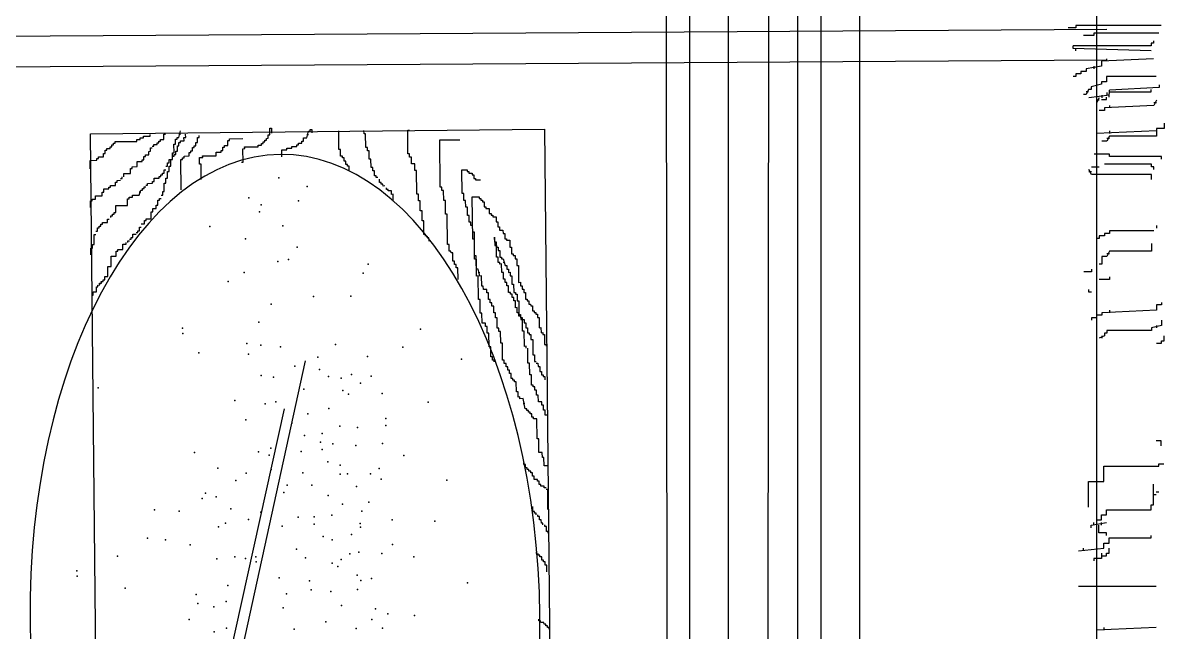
# Model space of a CAD drawing. Header units: inches. Extents: x 10.1 to 52.6, y 12.1 to 36.9.
# Drawn here: x 43.103 to 44.691, y 19.347 to 20.195 of the extents above; entities that cross this region are included whole.
import ezdxf

# ---------------------------------------------------------------- set-up
doc = ezdxf.new("R2010")
doc.units = ezdxf.units.IN
doc.header["$MEASUREMENT"] = 0
for name, color, linetype in [('02', 2, 'Continuous'), ('1', 1, 'Continuous'), ('4', 4, 'Continuous')]:
    doc.layers.add(name, color=color, linetype=linetype)

msp = doc.modelspace()

# ---------------------------------------------------------------- linework, layer by layer
at = {"layer": '02'}
for p, q in [((44.5967, 20.5342), (44.5966, 17.9091)), ((44.0007, 18.265), (43.9984, 20.4638)), ((44.1815, 18.2917), (44.1812, 20.4638)), ((44.5681, 20.1876), (44.5574, 20.1876)), ((44.5681, 20.1912), (44.5681, 20.1876)), ((44.6869, 20.1912), (44.5681, 20.1912)), ((44.593, 20.1769), (44.5788, 20.1769)), ((44.593, 20.1805), (44.593, 20.1769)), ((44.6834, 20.1805), (44.593, 20.1805)), ((44.6727, 20.1663), (44.6727, 20.1627)), ((44.6762, 20.1663), (44.6727, 20.1663)), ((44.6762, 20.1698), (44.6762, 20.1663)), ((44.5645, 20.1592), (44.5645, 20.1627)), ((44.6727, 20.1627), (44.5645, 20.1627)), ((44.6727, 20.1556), (44.5645, 20.1592)), ((44.5681, 20.1556), (44.5681, 20.1592)), ((44.6762, 20.1449), (44.6037, 20.1414)), ((44.6037, 20.1414), (44.6037, 20.1343)), ((44.6108, 20.1449), (44.6108, 20.1414)), ((44.5681, 20.12), (44.5645, 20.12)), ((44.5681, 20.1236), (44.5681, 20.12)), ((44.5752, 20.1236), (44.5681, 20.1236)), ((44.5823, 20.1271), (44.5752, 20.1271)), ((44.5752, 20.1271), (44.5752, 20.1236)), ((44.6037, 20.1343), (44.5823, 20.1307)), ((44.5823, 20.1307), (44.5823, 20.1271)), ((44.593, 20.1343), (44.593, 20.1307)), ((44.6108, 20.12), (44.6108, 20.1129)), ((44.6798, 20.12), (44.6108, 20.12)), ((44.6037, 20.1093), (44.5895, 20.1058)), ((44.5895, 20.1058), (44.5895, 20.1022)), ((44.6108, 20.1129), (44.6037, 20.1129)), ((44.6037, 20.1129), (44.6037, 20.1093)), ((44.6839, 20.1048), (44.6149, 20.1013)), ((44.6839, 20.1084), (44.6839, 20.1048)), ((44.5823, 20.0951), (44.5788, 20.0951)), ((44.5859, 20.1022), (44.5823, 20.0951)), ((44.5859, 20.0987), (44.5823, 20.0987)), ((44.5895, 20.1022), (44.5859, 20.1022)), ((44.6149, 20.0942), (44.5864, 20.0906)), ((44.6007, 20.0906), (44.5971, 20.0835)), ((44.6007, 20.087), (44.5971, 20.087)), ((44.6037, 20.088), (44.6108, 20.088)), ((44.6042, 20.0942), (44.6042, 20.0906)), ((44.6108, 20.088), (44.6108, 20.0916)), ((44.6113, 20.0977), (44.6113, 20.0942)), ((44.6144, 20.0916), (44.6149, 20.1013)), ((44.6144, 20.0987), (44.6727, 20.0987)), ((44.6727, 20.0987), (44.6727, 20.1022)), ((44.6803, 20.087), (44.6768, 20.0799)), ((44.6078, 20.0728), (44.6007, 20.0728)), ((44.6768, 20.0799), (44.6078, 20.0764)), ((44.6078, 20.0764), (44.6078, 20.0728)), ((44.6149, 20.0799), (44.6149, 20.0764)), ((44.6803, 20.0835), (44.6768, 20.0835)), ((44.691, 20.055), (44.691, 20.0479)), ((43.2805, 20.0372), (43.2805, 20.0395)), ((43.2992, 20.0397), (43.3015, 20.0397)), ((43.2993, 20.0327), (43.2992, 20.0397)), ((43.3203, 20.0352), (43.3226, 20.0446)), ((43.3203, 20.0399), (43.3226, 20.0399)), ((43.3297, 20.0353), (43.3296, 20.04)), ((43.4466, 20.0483), (43.4489, 20.0483)), ((43.4467, 20.0389), (43.4466, 20.0483)), ((43.4489, 20.0483), (43.449, 20.0412)), ((43.4982, 20.0347), (43.5005, 20.0441)), ((43.4982, 20.0394), (43.5005, 20.0394)), ((43.5005, 20.0441), (43.5028, 20.0441)), ((43.5028, 20.0465), (43.5051, 20.0465)), ((43.5028, 20.0441), (43.5028, 20.0465)), ((43.5051, 20.0465), (43.5052, 20.0418)), ((43.5429, 20.0188), (43.5426, 20.0446)), ((43.5778, 20.0402), (43.5777, 20.0449)), ((43.5801, 20.0403), (43.5778, 20.0402)), ((43.5803, 20.0215), (43.5801, 20.0403)), ((43.6386, 20.0455), (43.6409, 20.0456)), ((43.6389, 20.0127), (43.6386, 20.0455)), ((44.6803, 20.0444), (44.5971, 20.0408)), ((44.6149, 20.0444), (44.6149, 20.0408)), ((44.6803, 20.0479), (44.6803, 20.0372)), ((44.691, 20.0479), (44.6803, 20.0479)), ((43.2268, 20.0249), (43.2291, 20.0249)), ((43.2268, 20.0225), (43.2268, 20.0249)), ((43.2291, 20.0273), (43.2314, 20.0273)), ((43.2291, 20.0249), (43.2291, 20.0273)), ((43.2314, 20.0296), (43.2618, 20.0299)), ((43.2314, 20.0273), (43.2314, 20.0296)), ((43.2618, 20.0323), (43.2665, 20.0323)), ((43.2618, 20.0299), (43.2618, 20.0323)), ((43.2665, 20.0347), (43.2712, 20.0347)), ((43.2665, 20.0323), (43.2665, 20.0347)), ((43.2711, 20.0371), (43.2805, 20.0372)), ((43.2712, 20.0347), (43.2711, 20.0371)), ((43.2853, 20.0255), (43.29, 20.0255)), ((43.2853, 20.0231), (43.2853, 20.0255)), ((43.2899, 20.0279), (43.2923, 20.0279)), ((43.29, 20.0255), (43.2899, 20.0279)), ((43.2923, 20.0303), (43.2946, 20.0303)), ((43.2923, 20.0279), (43.2923, 20.0303)), ((43.2946, 20.0326), (43.2993, 20.0327)), ((43.2946, 20.0303), (43.2946, 20.0326)), ((43.3135, 20.0141), (43.3134, 20.0258)), ((43.3134, 20.0258), (43.3157, 20.0258)), ((43.3157, 20.0328), (43.318, 20.0329)), ((43.3157, 20.0258), (43.3157, 20.0328)), ((43.318, 20.0352), (43.3203, 20.0352)), ((43.318, 20.0329), (43.318, 20.0352)), ((43.3181, 20.0235), (43.3204, 20.0235)), ((43.3182, 20.0165), (43.3181, 20.0235)), ((43.3204, 20.0282), (43.3227, 20.0282)), ((43.3204, 20.0235), (43.3204, 20.0282)), ((43.3227, 20.0282), (43.3227, 20.0306)), ((43.3227, 20.0306), (43.3274, 20.0306)), ((43.3273, 20.0353), (43.3297, 20.0353)), ((43.3274, 20.0306), (43.3273, 20.0353)), ((43.3415, 20.0237), (43.3438, 20.0238)), ((43.3415, 20.0214), (43.3415, 20.0237)), ((43.3438, 20.0284), (43.3461, 20.0285)), ((43.3438, 20.0238), (43.3438, 20.0284)), ((43.3461, 20.0355), (43.3484, 20.0355)), ((43.3461, 20.0285), (43.3461, 20.0355)), ((43.3484, 20.0355), (43.3484, 20.0379)), ((43.3836, 20.0242), (43.3883, 20.0242)), ((43.3837, 20.0218), (43.3836, 20.0242)), ((43.3882, 20.0312), (43.3906, 20.0313)), ((43.3883, 20.0242), (43.3882, 20.0312)), ((43.3906, 20.0336), (43.4093, 20.0338)), ((43.3906, 20.0313), (43.3906, 20.0336)), ((43.4304, 20.0246), (43.4351, 20.0247)), ((43.4305, 20.0223), (43.4304, 20.0246)), ((43.4351, 20.027), (43.4374, 20.0271)), ((43.4351, 20.0247), (43.4351, 20.027)), ((43.4374, 20.0294), (43.4398, 20.0294)), ((43.4374, 20.0271), (43.4374, 20.0294)), ((43.4397, 20.0318), (43.4421, 20.0318)), ((43.4398, 20.0294), (43.4397, 20.0318)), ((43.4421, 20.0341), (43.4444, 20.0342)), ((43.4421, 20.0318), (43.4421, 20.0341)), ((43.4444, 20.0342), (43.4443, 20.0389)), ((43.4443, 20.0389), (43.4467, 20.0389)), ((43.4843, 20.0252), (43.4866, 20.0252)), ((43.4843, 20.0229), (43.4843, 20.0252)), ((43.4866, 20.0276), (43.4913, 20.0276)), ((43.4866, 20.0252), (43.4866, 20.0276)), ((43.4913, 20.03), (43.4936, 20.03)), ((43.4913, 20.0276), (43.4913, 20.03)), ((43.4936, 20.0347), (43.4982, 20.0347)), ((43.4936, 20.03), (43.4936, 20.0347)), ((43.6832, 20.0319), (43.7113, 20.0322)), ((43.6839, 19.9663), (43.6832, 20.0319)), ((44.6113, 20.0301), (44.6042, 20.0301)), ((44.6149, 20.0372), (44.6113, 20.0301)), ((44.6149, 20.0337), (44.6113, 20.0337)), ((44.6803, 20.0372), (44.6149, 20.0372)), ((43.2082, 20.0083), (43.2152, 20.0084)), ((43.2082, 20.0059), (43.2082, 20.0083)), ((43.2152, 20.0131), (43.2175, 20.0131)), ((43.2152, 20.0084), (43.2152, 20.0131)), ((43.2175, 20.0178), (43.2198, 20.0178)), ((43.2175, 20.0131), (43.2175, 20.0178)), ((43.2198, 20.0201), (43.2245, 20.0202)), ((43.2198, 20.0178), (43.2198, 20.0201)), ((43.2245, 20.0225), (43.2268, 20.0225)), ((43.2245, 20.0202), (43.2245, 20.0225)), ((43.2714, 20.0089), (43.2738, 20.009)), ((43.2715, 20.0043), (43.2714, 20.0089)), ((43.2737, 20.0113), (43.2784, 20.0114)), ((43.2738, 20.009), (43.2737, 20.0113)), ((43.2784, 20.016), (43.2807, 20.0161)), ((43.2784, 20.0114), (43.2784, 20.016)), ((43.2807, 20.0208), (43.283, 20.0208)), ((43.2807, 20.0161), (43.2807, 20.0208)), ((43.283, 20.0231), (43.2853, 20.0231)), ((43.3112, 20.014), (43.3135, 20.0141)), ((43.3113, 20.0047), (43.3112, 20.014)), ((43.3112, 20.0094), (43.3136, 20.0094)), ((43.3135, 20.0117), (43.3159, 20.0117)), ((43.3136, 20.0094), (43.3135, 20.0117)), ((43.3158, 20.0164), (43.3182, 20.0165)), ((43.3159, 20.0117), (43.3158, 20.0164)), ((43.3276, 20.0095), (43.3346, 20.0096)), ((43.3276, 20.0072), (43.3276, 20.0095)), ((43.3346, 20.0143), (43.3369, 20.0143)), ((43.3346, 20.0096), (43.3346, 20.0143)), ((43.3369, 20.0166), (43.3392, 20.0167)), ((43.3369, 20.0143), (43.3369, 20.0166)), ((43.3392, 20.0214), (43.3415, 20.0214)), ((43.3392, 20.0167), (43.3392, 20.0214)), ((43.3487, 20.0074), (43.3534, 20.0074)), ((43.3488, 19.998), (43.3487, 20.0074)), ((43.3533, 20.0098), (43.3721, 20.01)), ((43.3534, 20.0074), (43.3533, 20.0098)), ((43.372, 20.0147), (43.379, 20.0147)), ((43.3721, 20.01), (43.372, 20.0147)), ((43.379, 20.0171), (43.3814, 20.0171)), ((43.379, 20.0147), (43.379, 20.0171)), ((43.3813, 20.0218), (43.3837, 20.0218)), ((43.3814, 20.0171), (43.3813, 20.0218)), ((43.4094, 20.0197), (43.4118, 20.0198)), ((43.4096, 20.001), (43.4094, 20.0197)), ((43.4117, 20.0221), (43.4305, 20.0223)), ((43.4118, 20.0198), (43.4117, 20.0221)), ((43.4633, 20.018), (43.4703, 20.018)), ((43.4634, 20.0086), (43.4633, 20.018)), ((43.4703, 20.018), (43.4703, 20.0204)), ((43.4703, 20.0204), (43.4773, 20.0204)), ((43.4773, 20.0228), (43.4843, 20.0229)), ((43.4773, 20.0204), (43.4773, 20.0228)), ((43.5452, 20.0188), (43.5429, 20.0188)), ((43.5453, 20.0094), (43.5452, 20.0188)), ((43.5477, 20.0094), (43.5453, 20.0094)), ((43.5477, 20.0071), (43.5477, 20.0094)), ((43.5826, 20.0215), (43.5803, 20.0215)), ((43.5827, 20.0168), (43.5826, 20.0215)), ((43.585, 20.0169), (43.5827, 20.0168)), ((43.5852, 20.0051), (43.585, 20.0169)), ((43.6413, 20.0128), (43.6389, 20.0127)), ((43.6413, 20.0081), (43.6413, 20.0128)), ((43.6437, 20.0081), (43.6413, 20.0081)), ((43.6437, 19.9987), (43.6437, 20.0081)), ((44.6149, 20.0123), (44.5935, 20.0123)), ((44.6149, 20.0088), (44.6149, 20.0123)), ((44.6875, 20.0088), (44.6149, 20.0088)), ((44.6875, 20.0052), (44.6875, 20.0088)), ((43.1966, 20.0035), (43.2059, 20.0036)), ((43.1967, 19.9918), (43.1966, 20.0035)), ((43.2059, 20.0059), (43.2082, 20.0059)), ((43.2059, 20.0036), (43.2059, 20.0059)), ((43.2529, 19.9923), (43.2552, 19.9924)), ((43.2529, 19.9853), (43.2529, 19.9923)), ((43.2552, 19.9947), (43.2622, 19.9948)), ((43.2552, 19.9924), (43.2552, 19.9947)), ((43.2621, 20.0018), (43.2691, 20.0019)), ((43.2622, 19.9948), (43.2621, 20.0018)), ((43.2691, 20.0042), (43.2715, 20.0043)), ((43.2691, 20.0019), (43.2691, 20.0042)), ((43.302, 19.9952), (43.3043, 19.9952)), ((43.3043, 19.9999), (43.3066, 19.9999)), ((43.3043, 19.9952), (43.3043, 19.9999)), ((43.3066, 20.0046), (43.3113, 20.0047)), ((43.3066, 19.9999), (43.3066, 20.0046)), ((43.3067, 19.9952), (43.309, 19.9953)), ((43.3067, 19.9882), (43.3067, 19.9952)), ((43.3089, 20.0046), (43.3113, 20.0047)), ((43.309, 19.9953), (43.3089, 20.0046)), ((43.3234, 19.9626), (43.323, 20.0048)), ((43.323, 20.0048), (43.3253, 20.0048)), ((43.3253, 20.0072), (43.3276, 20.0072)), ((43.3253, 20.0048), (43.3253, 20.0072)), ((43.3511, 19.998), (43.3488, 19.998)), ((43.3513, 19.977), (43.3511, 19.998)), ((43.4073, 20.001), (43.4096, 20.001)), ((43.55, 20.0071), (43.5477, 20.0071)), ((43.5501, 20.0024), (43.55, 20.0071)), ((43.5524, 20.0025), (43.5501, 20.0024)), ((43.5525, 19.9978), (43.5524, 20.0025)), ((43.5548, 19.9978), (43.5525, 19.9978)), ((43.5548, 19.9955), (43.5548, 19.9978)), ((43.5572, 19.9955), (43.5548, 19.9955)), ((43.5572, 19.9884), (43.5572, 19.9955)), ((43.5875, 20.0052), (43.5852, 20.0051)), ((43.5876, 19.9934), (43.5875, 20.0052)), ((43.59, 19.9935), (43.5876, 19.9934)), ((43.59, 19.9888), (43.59, 19.9935)), ((43.6484, 19.9988), (43.6437, 19.9987)), ((43.6485, 19.9894), (43.6484, 19.9988)), ((44.59, 19.9945), (44.6007, 19.9945)), ((44.6732, 19.9981), (44.6078, 19.9981)), ((44.6732, 19.9945), (44.6732, 19.9981)), ((44.6768, 19.9945), (44.6732, 19.9945)), ((44.6768, 19.991), (44.6768, 19.9945)), ((43.2343, 19.9757), (43.239, 19.9758)), ((43.2343, 19.9734), (43.2343, 19.9757)), ((43.239, 19.9781), (43.2413, 19.9782)), ((43.2413, 19.9782), (43.2413, 19.9805)), ((43.2436, 19.9852), (43.2529, 19.9853)), ((43.2436, 19.9805), (43.2436, 19.9852)), ((43.2858, 19.9786), (43.2928, 19.9787)), ((43.2858, 19.9739), (43.2858, 19.9786)), ((43.2928, 19.981), (43.2951, 19.9811)), ((43.2928, 19.9787), (43.2928, 19.981)), ((43.2951, 19.9834), (43.2974, 19.9834)), ((43.2951, 19.9811), (43.2951, 19.9834)), ((43.2974, 19.9858), (43.2997, 19.9858)), ((43.2974, 19.9834), (43.2974, 19.9858)), ((43.2997, 19.9905), (43.302, 19.9905)), ((43.2997, 19.9858), (43.2997, 19.9905)), ((43.3022, 19.9788), (43.3045, 19.9788)), ((43.3022, 19.9718), (43.3022, 19.9788)), ((43.3044, 19.9882), (43.3067, 19.9882)), ((43.3045, 19.9788), (43.3044, 19.9882)), ((43.5923, 19.9888), (43.59, 19.9888)), ((43.5924, 19.9818), (43.5923, 19.9888)), ((43.5948, 19.9818), (43.5924, 19.9818)), ((43.5948, 19.9795), (43.5948, 19.9818)), ((43.5971, 19.9795), (43.5948, 19.9795)), ((43.5995, 19.9725), (43.5995, 19.9772)), ((43.6509, 19.9894), (43.6485, 19.9894)), ((43.6512, 19.9566), (43.6509, 19.9894)), ((43.7144, 19.9573), (43.7141, 19.9901)), ((43.7141, 19.9901), (43.7211, 19.9901)), ((43.7211, 19.9901), (43.7211, 19.9878)), ((43.7211, 19.9878), (43.7235, 19.9878)), ((43.7235, 19.9878), (43.7235, 19.9855)), ((43.7235, 19.9855), (43.7282, 19.9855)), ((43.7282, 19.9855), (43.7282, 19.9832)), ((43.7282, 19.9832), (43.7305, 19.9832)), ((43.7305, 19.9832), (43.7306, 19.9785)), ((43.7306, 19.9785), (43.7329, 19.9785)), ((43.7329, 19.9785), (43.7329, 19.9762)), ((43.7329, 19.9762), (43.74, 19.9763)), ((44.59, 19.9839), (44.5864, 19.991)), ((44.59, 19.9874), (44.5864, 19.9874)), ((44.6732, 19.9839), (44.59, 19.9839)), ((44.6732, 19.9768), (44.6732, 19.9839)), ((43.2157, 19.9638), (43.2227, 19.9639)), ((43.2157, 19.9591), (43.2157, 19.9638)), ((43.2227, 19.9662), (43.225, 19.9663)), ((43.2227, 19.9639), (43.2227, 19.9662)), ((43.225, 19.9686), (43.232, 19.9687)), ((43.225, 19.9663), (43.225, 19.9686)), ((43.232, 19.9734), (43.2343, 19.9734)), ((43.232, 19.9687), (43.232, 19.9734)), ((43.2649, 19.955), (43.2672, 19.962)), ((43.2672, 19.962), (43.2696, 19.962)), ((43.2695, 19.9644), (43.2719, 19.9644)), ((43.2696, 19.962), (43.2695, 19.9644)), ((43.2719, 19.9668), (43.2742, 19.9668)), ((43.2719, 19.9644), (43.2719, 19.9668)), ((43.2742, 19.9691), (43.2765, 19.9691)), ((43.2765, 19.9715), (43.2835, 19.9716)), ((43.2765, 19.9691), (43.2765, 19.9715)), ((43.2835, 19.9739), (43.2858, 19.9739)), ((43.2835, 19.9716), (43.2835, 19.9739)), ((43.2977, 19.96), (43.3, 19.96)), ((43.2977, 19.9553), (43.2977, 19.96)), ((43.2999, 19.9717), (43.3022, 19.9718)), ((43.3, 19.96), (43.2999, 19.9717)), ((43.6019, 19.9725), (43.5995, 19.9725)), ((43.6019, 19.9702), (43.6019, 19.9725)), ((43.6042, 19.9702), (43.6019, 19.9702)), ((43.6043, 19.9678), (43.6042, 19.9702)), ((43.6066, 19.9679), (43.6043, 19.9678)), ((43.609, 19.9632), (43.609, 19.9655)), ((43.6113, 19.9632), (43.609, 19.9632)), ((43.6114, 19.9609), (43.6113, 19.9632)), ((43.616, 19.9609), (43.6114, 19.9609)), ((43.6161, 19.9562), (43.616, 19.9609)), ((43.6862, 19.9663), (43.6839, 19.9663)), ((43.6863, 19.9616), (43.6862, 19.9663)), ((43.6886, 19.9617), (43.6863, 19.9616)), ((43.6888, 19.9476), (43.6886, 19.9617)), ((43.1971, 19.9472), (43.1995, 19.9473)), ((43.1972, 19.9379), (43.1971, 19.9472)), ((43.1995, 19.9496), (43.2041, 19.9497)), ((43.1995, 19.9473), (43.1995, 19.9496)), ((43.2041, 19.9543), (43.2135, 19.9544)), ((43.2041, 19.9497), (43.2041, 19.9543)), ((43.2134, 19.9591), (43.2157, 19.9591)), ((43.2135, 19.9544), (43.2134, 19.9591)), ((43.2487, 19.9407), (43.2486, 19.9501)), ((43.2486, 19.9501), (43.251, 19.9501)), ((43.2509, 19.9525), (43.2556, 19.9525)), ((43.251, 19.9501), (43.2509, 19.9525)), ((43.2556, 19.9549), (43.2649, 19.955)), ((43.2556, 19.9525), (43.2556, 19.9549)), ((43.2649, 19.9597), (43.2672, 19.9597)), ((43.2908, 19.9412), (43.2908, 19.9482)), ((43.2908, 19.9482), (43.2931, 19.9482)), ((43.2931, 19.9506), (43.2954, 19.9506)), ((43.2931, 19.9482), (43.2931, 19.9506)), ((43.2954, 19.9553), (43.2977, 19.9553)), ((43.6184, 19.9563), (43.6161, 19.9562)), ((43.6535, 19.9566), (43.6512, 19.9566)), ((43.6536, 19.9472), (43.6535, 19.9566)), ((43.656, 19.9473), (43.6536, 19.9472)), ((43.6561, 19.9332), (43.656, 19.9473)), ((43.6911, 19.9476), (43.6888, 19.9476)), ((43.6913, 19.9289), (43.6911, 19.9476)), ((43.7167, 19.9573), (43.7144, 19.9573)), ((43.7168, 19.9479), (43.7167, 19.9573)), ((43.7192, 19.9479), (43.7168, 19.9479)), ((43.7193, 19.9386), (43.7192, 19.9479)), ((43.7285, 19.9527), (43.7379, 19.9528)), ((43.7291, 19.8941), (43.7285, 19.9527)), ((43.7379, 19.9528), (43.7379, 19.9505)), ((43.7379, 19.9505), (43.7402, 19.9505)), ((43.7402, 19.9505), (43.7403, 19.9481)), ((43.7403, 19.9481), (43.7426, 19.9482)), ((43.7426, 19.9482), (43.7426, 19.9458)), ((43.7426, 19.9458), (43.745, 19.9458)), ((43.745, 19.9458), (43.745, 19.9388)), ((43.2278, 19.9288), (43.2301, 19.9288)), ((43.2278, 19.9265), (43.2278, 19.9288)), ((43.2301, 19.9312), (43.2324, 19.9312)), ((43.2301, 19.9288), (43.2301, 19.9312)), ((43.2323, 19.9406), (43.2487, 19.9407)), ((43.2324, 19.9312), (43.2323, 19.9406)), ((43.2816, 19.9317), (43.2839, 19.9317)), ((43.2817, 19.9223), (43.2816, 19.9317)), ((43.2839, 19.9364), (43.2886, 19.9365)), ((43.2839, 19.9317), (43.2839, 19.9364)), ((43.2885, 19.9411), (43.2908, 19.9412)), ((43.2886, 19.9365), (43.2885, 19.9411)), ((43.6585, 19.9332), (43.6561, 19.9332)), ((43.6586, 19.9192), (43.6585, 19.9332)), ((43.6936, 19.9289), (43.6913, 19.9289)), ((43.6941, 19.8867), (43.6936, 19.9289)), ((43.7216, 19.9386), (43.7193, 19.9386)), ((43.7217, 19.9269), (43.7216, 19.9386)), ((43.745, 19.9388), (43.7474, 19.9388)), ((43.7474, 19.9388), (43.7474, 19.9365)), ((43.7474, 19.9365), (43.7521, 19.9365)), ((43.7521, 19.9365), (43.7521, 19.9295)), ((43.7521, 19.9295), (43.7545, 19.9295)), ((43.7545, 19.9295), (43.7545, 19.9272)), ((43.2092, 19.9122), (43.2115, 19.9122)), ((43.2092, 19.9099), (43.2092, 19.9122)), ((43.2115, 19.9146), (43.2139, 19.9146)), ((43.2115, 19.9122), (43.2115, 19.9146)), ((43.2138, 19.9169), (43.2209, 19.917)), ((43.2139, 19.9146), (43.2138, 19.9169)), ((43.2208, 19.9217), (43.2232, 19.9217)), ((43.2209, 19.917), (43.2208, 19.9217)), ((43.2254, 19.9264), (43.2278, 19.9265)), ((43.2255, 19.9241), (43.2254, 19.9264)), ((43.2677, 19.9151), (43.2724, 19.9152)), ((43.2723, 19.9199), (43.2747, 19.9199)), ((43.2724, 19.9152), (43.2723, 19.9199)), ((43.2747, 19.9222), (43.2817, 19.9223)), ((43.2747, 19.9199), (43.2747, 19.9222)), ((43.661, 19.9192), (43.6586, 19.9192)), ((43.6611, 19.9004), (43.661, 19.9192)), ((43.7241, 19.9269), (43.7217, 19.9269)), ((43.7242, 19.9175), (43.7241, 19.9269)), ((43.7265, 19.9175), (43.7242, 19.9175)), ((43.7266, 19.9128), (43.7265, 19.9175)), ((43.7289, 19.9129), (43.7266, 19.9128)), ((43.729, 19.9035), (43.7289, 19.9129)), ((43.7545, 19.9272), (43.7569, 19.9272)), ((43.7569, 19.9272), (43.7569, 19.9249)), ((43.7569, 19.9249), (43.7616, 19.9249)), ((43.7616, 19.9249), (43.7616, 19.9179)), ((43.7616, 19.9179), (43.764, 19.9179)), ((43.764, 19.9179), (43.764, 19.9109)), ((44.6803, 19.9127), (44.6803, 19.9092)), ((43.2024, 19.8863), (43.2023, 19.9004)), ((43.2023, 19.9004), (43.2046, 19.9004)), ((43.2046, 19.9051), (43.2069, 19.9051)), ((43.2069, 19.9098), (43.2092, 19.9099)), ((43.2069, 19.9051), (43.2069, 19.9098)), ((43.2538, 19.8963), (43.2562, 19.8963)), ((43.2539, 19.8939), (43.2538, 19.8963)), ((43.2561, 19.901), (43.2608, 19.901)), ((43.2562, 19.8963), (43.2561, 19.901)), ((43.2608, 19.9034), (43.2631, 19.9034)), ((43.2631, 19.9057), (43.2655, 19.9057)), ((43.2631, 19.9034), (43.2631, 19.9057)), ((43.2654, 19.9104), (43.2677, 19.9105)), ((43.2655, 19.9057), (43.2654, 19.9104)), ((43.6635, 19.9005), (43.6611, 19.9004)), ((43.6635, 19.8981), (43.6635, 19.9005)), ((43.6659, 19.8958), (43.6659, 19.8982)), ((43.7313, 19.9035), (43.729, 19.9035)), ((43.7317, 19.8707), (43.7313, 19.9035)), ((43.7595, 19.8968), (43.7596, 19.8851)), ((43.7596, 19.8897), (43.7595, 19.8968)), ((43.764, 19.9109), (43.7664, 19.9109)), ((43.7664, 19.9109), (43.7664, 19.9062)), ((43.7664, 19.9062), (43.7711, 19.9063)), ((43.7711, 19.9063), (43.7712, 19.9016)), ((43.7712, 19.9016), (43.7735, 19.9016)), ((43.7735, 19.9016), (43.7736, 19.8946)), ((44.6078, 19.8985), (44.6007, 19.8985)), ((44.6007, 19.8985), (44.6007, 19.8949)), ((44.6149, 19.902), (44.6078, 19.902)), ((44.6078, 19.902), (44.6078, 19.8985)), ((44.6149, 19.9056), (44.6149, 19.902)), ((44.6768, 19.9056), (44.6149, 19.9056)), ((43.1978, 19.8816), (43.2002, 19.8816)), ((43.1979, 19.8722), (43.1978, 19.8816)), ((43.2001, 19.8863), (43.2024, 19.8863)), ((43.2002, 19.8816), (43.2001, 19.8863)), ((43.2422, 19.8868), (43.2469, 19.8868)), ((43.2423, 19.8797), (43.2422, 19.8868)), ((43.2469, 19.8868), (43.2469, 19.8891)), ((43.2492, 19.8915), (43.2516, 19.8915)), ((43.2492, 19.8892), (43.2492, 19.8915)), ((43.2515, 19.8939), (43.2539, 19.8939)), ((43.6682, 19.8958), (43.6659, 19.8958)), ((43.6683, 19.8911), (43.6682, 19.8958)), ((43.6964, 19.8867), (43.6941, 19.8867)), ((43.6965, 19.8774), (43.6964, 19.8867)), ((43.7314, 19.8941), (43.7291, 19.8941)), ((43.7317, 19.866), (43.7314, 19.8941)), ((43.7619, 19.8898), (43.7596, 19.8897)), ((43.7596, 19.8851), (43.762, 19.8851)), ((43.7621, 19.8687), (43.7619, 19.8898)), ((43.762, 19.8851), (43.762, 19.8827)), ((43.762, 19.8827), (43.7643, 19.8828)), ((43.7643, 19.8828), (43.7644, 19.8781)), ((43.7736, 19.8946), (43.7759, 19.8946)), ((43.7759, 19.8946), (43.7759, 19.8923)), ((43.7759, 19.8923), (43.7806, 19.8923)), ((43.7806, 19.8923), (43.7807, 19.8829)), ((43.7807, 19.8829), (43.7831, 19.883)), ((43.7831, 19.883), (43.7832, 19.8736)), ((44.6007, 19.8949), (44.5971, 19.8949)), ((44.6732, 19.8878), (44.6732, 19.8771)), ((43.226, 19.8702), (43.233, 19.8703)), ((43.2262, 19.8561), (43.226, 19.8702)), ((43.233, 19.8773), (43.2353, 19.8773)), ((43.233, 19.8703), (43.233, 19.8773)), ((43.2353, 19.8797), (43.2423, 19.8797)), ((43.2353, 19.8773), (43.2353, 19.8797)), ((43.6988, 19.8774), (43.6965, 19.8774)), ((43.6989, 19.8751), (43.6988, 19.8774)), ((43.7012, 19.8751), (43.6989, 19.8751)), ((43.7013, 19.8634), (43.7012, 19.8751)), ((43.734, 19.8707), (43.7317, 19.8707)), ((43.7341, 19.866), (43.7317, 19.866)), ((43.7343, 19.8426), (43.734, 19.8707)), ((43.7342, 19.852), (43.7341, 19.866)), ((43.7645, 19.8687), (43.7621, 19.8687)), ((43.7644, 19.8781), (43.7667, 19.8781)), ((43.7646, 19.8617), (43.7645, 19.8687)), ((43.7667, 19.8781), (43.7668, 19.8687)), ((43.7668, 19.8687), (43.7692, 19.8687)), ((43.7692, 19.8687), (43.7692, 19.8664)), ((43.7692, 19.8664), (43.7715, 19.8664)), ((43.7715, 19.8664), (43.774, 19.8571)), ((43.7832, 19.8736), (43.7855, 19.8736)), ((43.7855, 19.8736), (43.7855, 19.8713)), ((43.7855, 19.8713), (43.7879, 19.8713)), ((43.7879, 19.8713), (43.7879, 19.8666)), ((43.7879, 19.8666), (43.7903, 19.8666)), ((43.7903, 19.8666), (43.7903, 19.8572)), ((44.6113, 19.87), (44.6042, 19.87)), ((44.6042, 19.87), (44.6042, 19.8593)), ((44.6149, 19.8771), (44.6113, 19.87)), ((44.6149, 19.8736), (44.6113, 19.8736)), ((44.6732, 19.8771), (44.6149, 19.8771)), ((43.2216, 19.842), (43.2215, 19.8561)), ((43.2215, 19.8561), (43.2262, 19.8561)), ((43.7037, 19.8634), (43.7013, 19.8634)), ((43.7037, 19.8587), (43.7037, 19.8634)), ((43.7061, 19.8587), (43.7037, 19.8587)), ((43.7061, 19.854), (43.7061, 19.8587)), ((43.7084, 19.8541), (43.7061, 19.854)), ((43.7086, 19.8376), (43.7084, 19.8541)), ((43.7366, 19.852), (43.7342, 19.852)), ((43.739, 19.8427), (43.7366, 19.852)), ((43.7669, 19.8617), (43.7646, 19.8617)), ((43.7669, 19.8593), (43.7669, 19.8617)), ((43.7693, 19.8594), (43.7669, 19.8593)), ((43.7694, 19.8477), (43.7693, 19.8594)), ((43.7716, 19.8617), (43.7739, 19.8618)), ((43.774, 19.8571), (43.7763, 19.8571)), ((43.7763, 19.8571), (43.7764, 19.8524)), ((43.7764, 19.8524), (43.7787, 19.8524)), ((43.7787, 19.8524), (43.7787, 19.8477)), ((43.7903, 19.8572), (43.7927, 19.8573)), ((43.7927, 19.8573), (43.7929, 19.8338)), ((44.59, 19.8487), (44.5793, 19.8487)), ((44.59, 19.8522), (44.59, 19.8487)), ((44.6042, 19.8593), (44.6007, 19.8593)), ((43.2124, 19.8325), (43.2123, 19.8349)), ((43.2123, 19.8349), (43.2147, 19.8349)), ((43.2147, 19.8372), (43.217, 19.8373)), ((43.2147, 19.8349), (43.2147, 19.8372)), ((43.217, 19.842), (43.2216, 19.842)), ((43.217, 19.8373), (43.217, 19.842)), ((43.7413, 19.8427), (43.7343, 19.8426)), ((43.7389, 19.8473), (43.7366, 19.8473)), ((43.737, 19.8098), (43.7367, 19.8426)), ((43.7415, 19.8286), (43.7413, 19.8427)), ((43.7717, 19.8477), (43.7694, 19.8477)), ((43.7718, 19.8383), (43.7717, 19.8477)), ((43.7742, 19.8383), (43.7718, 19.8383)), ((43.7742, 19.8336), (43.7742, 19.8383)), ((43.7765, 19.8337), (43.7742, 19.8336)), ((43.7766, 19.829), (43.7765, 19.8337)), ((43.7787, 19.8477), (43.7811, 19.8478)), ((43.7811, 19.8478), (43.7811, 19.8431)), ((43.7811, 19.8431), (43.7835, 19.8431)), ((43.7835, 19.8431), (43.7836, 19.8314)), ((43.7929, 19.8338), (43.7953, 19.8339)), ((43.7953, 19.8339), (43.7953, 19.8292)), ((44.6149, 19.838), (44.6007, 19.838)), ((44.6149, 19.8416), (44.6149, 19.838)), ((43.2008, 19.8207), (43.2055, 19.8207)), ((43.2008, 19.816), (43.2008, 19.8207)), ((43.2054, 19.8278), (43.2077, 19.8278)), ((43.2055, 19.8207), (43.2054, 19.8278)), ((43.2077, 19.8301), (43.2101, 19.8302)), ((43.2077, 19.8278), (43.2077, 19.8301)), ((43.21, 19.8325), (43.2124, 19.8325)), ((43.2101, 19.8302), (43.21, 19.8325)), ((43.7438, 19.8286), (43.7415, 19.8286)), ((43.7439, 19.8239), (43.7438, 19.8286)), ((43.7486, 19.824), (43.7439, 19.8239)), ((43.7486, 19.8193), (43.7486, 19.824)), ((43.7509, 19.8193), (43.7486, 19.8193)), ((43.751, 19.81), (43.7509, 19.8193)), ((43.7789, 19.829), (43.7766, 19.829)), ((43.779, 19.8196), (43.7789, 19.829)), ((43.7814, 19.8196), (43.779, 19.8196)), ((43.7814, 19.8173), (43.7814, 19.8196)), ((43.7837, 19.8173), (43.7814, 19.8173)), ((43.7836, 19.8314), (43.7859, 19.8314)), ((43.7838, 19.8126), (43.7837, 19.8173)), ((43.7859, 19.8314), (43.7861, 19.8197)), ((43.7861, 19.8197), (43.7884, 19.8197)), ((43.7884, 19.8197), (43.7884, 19.8174)), ((43.7884, 19.8174), (43.7908, 19.8174)), ((43.7908, 19.8174), (43.7909, 19.808)), ((43.7953, 19.8292), (43.7977, 19.8292)), ((43.7977, 19.8292), (43.7977, 19.8245)), ((43.7977, 19.8245), (43.8001, 19.8245)), ((43.8001, 19.8245), (43.8001, 19.8198)), ((43.8001, 19.8198), (43.8024, 19.8199)), ((43.8024, 19.8199), (43.8025, 19.8105)), ((44.5864, 19.8202), (44.5864, 19.8238)), ((44.59, 19.8202), (44.5864, 19.8202)), ((43.1985, 19.816), (43.2008, 19.816)), ((43.7393, 19.8098), (43.737, 19.8098)), ((43.7395, 19.7911), (43.7393, 19.8098)), ((43.7534, 19.81), (43.751, 19.81)), ((43.7534, 19.8053), (43.7534, 19.81)), ((43.7558, 19.8053), (43.7534, 19.8053)), ((43.7558, 19.8006), (43.7558, 19.8053)), ((43.7861, 19.8127), (43.7838, 19.8126)), ((43.7862, 19.808), (43.7861, 19.8127)), ((43.7885, 19.808), (43.7862, 19.808)), ((43.7886, 19.7986), (43.7885, 19.808)), ((43.7909, 19.808), (43.7932, 19.808)), ((43.7932, 19.808), (43.7934, 19.7893)), ((43.8025, 19.8105), (43.8049, 19.8105)), ((43.8049, 19.8105), (43.8049, 19.8082)), ((43.8049, 19.8082), (43.8072, 19.8082)), ((43.8072, 19.8082), (43.8073, 19.8035)), ((43.8073, 19.8035), (43.8096, 19.8035)), ((43.8096, 19.8035), (43.8097, 19.8012)), ((43.8097, 19.8012), (43.812, 19.8012)), ((43.812, 19.8012), (43.8121, 19.7942)), ((44.6803, 19.8024), (44.6803, 19.7953)), ((44.6875, 19.8024), (44.6803, 19.8024)), ((44.6875, 19.806), (44.6875, 19.8024)), ((43.7419, 19.7911), (43.7395, 19.7911)), ((43.742, 19.7771), (43.7419, 19.7911)), ((43.7582, 19.8007), (43.7558, 19.8006)), ((43.7583, 19.7913), (43.7582, 19.8007)), ((43.7606, 19.7913), (43.7583, 19.7913)), ((43.7607, 19.7843), (43.7606, 19.7913)), ((43.791, 19.7987), (43.7886, 19.7986)), ((43.791, 19.7916), (43.791, 19.7987)), ((43.7934, 19.7916), (43.791, 19.7916)), ((43.7934, 19.787), (43.7934, 19.7916)), ((43.7934, 19.7893), (43.7957, 19.7893)), ((43.7958, 19.787), (43.7934, 19.787)), ((43.7957, 19.7893), (43.7958, 19.7823)), ((43.7958, 19.7846), (43.7958, 19.787)), ((43.8121, 19.7942), (43.8144, 19.7942)), ((43.8144, 19.7942), (43.8144, 19.7919)), ((43.8144, 19.7919), (43.8168, 19.7919)), ((43.8168, 19.7919), (43.8168, 19.7895)), ((43.8168, 19.7895), (43.8191, 19.7896)), ((43.8191, 19.7896), (43.8192, 19.7849)), ((44.6042, 19.7882), (44.5971, 19.7882)), ((44.5971, 19.7882), (44.5971, 19.7846)), ((44.6803, 19.7953), (44.6042, 19.7917)), ((44.6042, 19.7917), (44.6042, 19.7882)), ((44.6149, 19.7953), (44.6149, 19.7917)), ((43.7467, 19.7771), (43.742, 19.7771)), ((43.7467, 19.7724), (43.7467, 19.7771)), ((43.7491, 19.7724), (43.7467, 19.7724)), ((43.7492, 19.7631), (43.7491, 19.7724)), ((43.763, 19.7843), (43.7607, 19.7843)), ((43.7632, 19.7702), (43.763, 19.7843)), ((43.7655, 19.7703), (43.7632, 19.7702)), ((43.7655, 19.7656), (43.7655, 19.7703)), ((43.7981, 19.7847), (43.7958, 19.7846)), ((43.7958, 19.7823), (43.8005, 19.7823)), ((43.7983, 19.7659), (43.7981, 19.7847)), ((43.8005, 19.7823), (43.8005, 19.7777)), ((43.8005, 19.7777), (43.8029, 19.7777)), ((43.8029, 19.7777), (43.8029, 19.7706)), ((43.8029, 19.7706), (43.8053, 19.7707)), ((43.8053, 19.7707), (43.8054, 19.7636)), ((43.8192, 19.7849), (43.8215, 19.7849)), ((43.8215, 19.7849), (43.8217, 19.7708)), ((43.8217, 19.7708), (43.824, 19.7709)), ((43.824, 19.7709), (43.8241, 19.7638)), ((44.59, 19.7846), (44.59, 19.7811)), ((44.5971, 19.7846), (44.59, 19.7846)), ((44.6875, 19.774), (44.6732, 19.7704)), ((44.6732, 19.7704), (44.6732, 19.7668)), ((44.6803, 19.774), (44.6803, 19.7704)), ((44.6875, 19.7811), (44.6875, 19.774)), ((43.7515, 19.7631), (43.7492, 19.7631)), ((43.7517, 19.7443), (43.7515, 19.7631)), ((43.7679, 19.7656), (43.7655, 19.7656)), ((43.7681, 19.7492), (43.7679, 19.7656)), ((43.8007, 19.7659), (43.7983, 19.7659)), ((43.8009, 19.7448), (43.8007, 19.7659)), ((43.8054, 19.7636), (43.8077, 19.7637)), ((43.8077, 19.7637), (43.8077, 19.7613)), ((43.8077, 19.7613), (43.8101, 19.7613)), ((43.8101, 19.7613), (43.8101, 19.7543)), ((43.8101, 19.7543), (43.8125, 19.7543)), ((43.8125, 19.7543), (43.8127, 19.7332)), ((43.8241, 19.7638), (43.8264, 19.7639)), ((43.8264, 19.7639), (43.8265, 19.7615)), ((43.8265, 19.7615), (43.8288, 19.7615)), ((43.8288, 19.7615), (43.8289, 19.7475)), ((44.6078, 19.7597), (44.6007, 19.7562)), ((44.6042, 19.7597), (44.6042, 19.7562)), ((44.6113, 19.7633), (44.6078, 19.7633)), ((44.6078, 19.7633), (44.6078, 19.7597)), ((44.6113, 19.7668), (44.6113, 19.7633)), ((44.6732, 19.7668), (44.6113, 19.7668)), ((44.691, 19.7526), (44.691, 19.7597)), ((43.7541, 19.7444), (43.7517, 19.7443)), ((43.7542, 19.7303), (43.7541, 19.7444)), ((43.7704, 19.7492), (43.7681, 19.7492)), ((43.7706, 19.7258), (43.7704, 19.7492)), ((43.8032, 19.7449), (43.8009, 19.7448)), ((43.8032, 19.7425), (43.8032, 19.7449)), ((43.8058, 19.7215), (43.8056, 19.7425)), ((43.8289, 19.7475), (43.8313, 19.7475)), ((43.8313, 19.7475), (43.8313, 19.7452)), ((44.6803, 19.7491), (44.6875, 19.7491)), ((44.6875, 19.7526), (44.691, 19.7526)), ((44.6875, 19.7491), (44.6875, 19.7526)), ((43.7565, 19.7303), (43.7542, 19.7303)), ((43.7566, 19.7256), (43.7565, 19.7303)), ((43.7589, 19.7257), (43.7566, 19.7256)), ((43.759, 19.7233), (43.7589, 19.7257)), ((43.773, 19.7258), (43.7706, 19.7258)), ((43.773, 19.7211), (43.773, 19.7258)), ((43.8127, 19.7332), (43.815, 19.7333)), ((43.815, 19.7333), (43.8151, 19.7239)), ((43.8151, 19.7239), (43.8175, 19.7239)), ((43.8175, 19.7216), (43.8198, 19.7216)), ((43.8198, 19.7216), (43.8199, 19.7169)), ((43.7754, 19.7211), (43.773, 19.7211)), ((43.7754, 19.7165), (43.7754, 19.7211)), ((43.7778, 19.7165), (43.7754, 19.7165)), ((43.7778, 19.7118), (43.7778, 19.7165)), ((43.7801, 19.7118), (43.7778, 19.7118)), ((43.7802, 19.7071), (43.7801, 19.7118)), ((43.7825, 19.7071), (43.7802, 19.7071)), ((43.7826, 19.7001), (43.7825, 19.7071)), ((43.8081, 19.7215), (43.8058, 19.7215)), ((43.8083, 19.7051), (43.8081, 19.7215)), ((43.8199, 19.7169), (43.8222, 19.7169)), ((43.8222, 19.7169), (43.8223, 19.7099)), ((43.8223, 19.7099), (43.8246, 19.7099)), ((43.8246, 19.7099), (43.8247, 19.7052)), ((43.7849, 19.7001), (43.7826, 19.7001)), ((43.785, 19.6978), (43.7849, 19.7001)), ((43.7873, 19.6978), (43.785, 19.6978)), ((43.7873, 19.6955), (43.7873, 19.6978)), ((43.7897, 19.6955), (43.7873, 19.6955)), ((43.7898, 19.6814), (43.7897, 19.6955)), ((43.8106, 19.7051), (43.8083, 19.7051)), ((43.8108, 19.691), (43.8106, 19.7051)), ((43.8131, 19.6911), (43.8108, 19.691)), ((43.8132, 19.6887), (43.8131, 19.6911)), ((43.8247, 19.7052), (43.827, 19.7053)), ((43.827, 19.7053), (43.8271, 19.7029)), ((43.8271, 19.7029), (43.8294, 19.7029)), ((43.8294, 19.7029), (43.8294, 19.6983)), ((43.7922, 19.6815), (43.7898, 19.6814)), ((43.7922, 19.6744), (43.7922, 19.6815)), ((43.7946, 19.6745), (43.7922, 19.6744)), ((43.7946, 19.6721), (43.7946, 19.6745)), ((43.8155, 19.6887), (43.8132, 19.6887)), ((43.8155, 19.684), (43.8155, 19.6887)), ((43.8179, 19.6841), (43.8155, 19.684)), ((43.818, 19.677), (43.8179, 19.6841)), ((43.8203, 19.6771), (43.818, 19.677)), ((43.8204, 19.6677), (43.8203, 19.6771)), ((43.7993, 19.6722), (43.7946, 19.6721)), ((43.8018, 19.6581), (43.7993, 19.6722)), ((43.8017, 19.6652), (43.7994, 19.6651)), ((43.8041, 19.6581), (43.8018, 19.6581)), ((43.8041, 19.6558), (43.8041, 19.6581)), ((43.8251, 19.6677), (43.8204, 19.6677)), ((43.8251, 19.6631), (43.8251, 19.6677)), ((43.8275, 19.6631), (43.8251, 19.6631)), ((43.8275, 19.656), (43.8275, 19.6631)), ((43.8065, 19.6558), (43.8041, 19.6558)), ((43.8065, 19.6535), (43.8065, 19.6558)), ((43.8088, 19.6535), (43.8065, 19.6535)), ((43.8089, 19.6512), (43.8088, 19.6535)), ((43.8112, 19.6512), (43.8089, 19.6512)), ((43.8112, 19.6465), (43.8112, 19.6512)), ((43.8136, 19.6465), (43.8112, 19.6465)), ((43.8136, 19.6442), (43.8136, 19.6465)), ((43.8183, 19.6442), (43.8136, 19.6442)), ((43.8186, 19.6161), (43.8183, 19.6442)), ((43.8299, 19.6561), (43.8275, 19.656)), ((43.83, 19.649), (43.8299, 19.6561)), ((43.8323, 19.6491), (43.83, 19.649)), ((43.8209, 19.6161), (43.8186, 19.6161)), ((43.8211, 19.5974), (43.8209, 19.6161)), ((44.6869, 19.6137), (44.6798, 19.6137)), ((44.6869, 19.6066), (44.6869, 19.6137)), ((43.8258, 19.5974), (43.8211, 19.5974)), ((43.8259, 19.5904), (43.8258, 19.5974)), ((43.8002, 19.5808), (43.8002, 19.5831)), ((43.8026, 19.5808), (43.8002, 19.5808)), ((43.8026, 19.5761), (43.8026, 19.5808)), ((43.8282, 19.5904), (43.8259, 19.5904)), ((43.8283, 19.5787), (43.8282, 19.5904)), ((43.833, 19.5788), (43.8283, 19.5787)), ((44.6834, 19.5817), (44.6905, 19.5817)), ((44.6834, 19.5781), (44.6834, 19.5817)), ((43.805, 19.5761), (43.8026, 19.5761)), ((43.805, 19.5738), (43.805, 19.5761)), ((43.8073, 19.5738), (43.805, 19.5738)), ((43.8073, 19.5715), (43.8073, 19.5738)), ((43.8097, 19.5715), (43.8073, 19.5715)), ((43.8097, 19.5691), (43.8097, 19.5715)), ((43.812, 19.5692), (43.8097, 19.5691)), ((43.8121, 19.5645), (43.812, 19.5692)), ((43.8144, 19.5645), (43.8121, 19.5645)), ((43.8145, 19.5598), (43.8144, 19.5645)), ((44.6073, 19.5568), (44.6073, 19.5781)), ((44.6073, 19.5781), (44.6834, 19.5781)), ((43.8192, 19.5599), (43.8145, 19.5598)), ((43.8192, 19.5575), (43.8192, 19.5599)), ((43.8215, 19.5575), (43.8192, 19.5575)), ((43.8216, 19.5528), (43.8215, 19.5575)), ((43.8239, 19.5529), (43.8216, 19.5528)), ((43.8239, 19.5505), (43.8239, 19.5529)), ((43.8286, 19.5506), (43.8239, 19.5505)), ((43.8286, 19.5482), (43.8286, 19.5506)), ((43.831, 19.5483), (43.8286, 19.5482)), ((44.5859, 19.5568), (44.6073, 19.5568)), ((44.5859, 19.5212), (44.5859, 19.5568)), ((44.6762, 19.5247), (44.6762, 19.5532)), ((43.8334, 19.5459), (43.831, 19.5459)), ((43.8336, 19.5178), (43.8334, 19.5459)), ((44.6762, 19.539), (44.6798, 19.539)), ((44.6798, 19.5425), (44.6834, 19.5425)), ((43.8126, 19.5153), (43.8125, 19.5223)), ((43.8149, 19.5153), (43.8126, 19.5153)), ((43.815, 19.5129), (43.8149, 19.5153)), ((44.6108, 19.5105), (44.6108, 19.5176)), ((44.6108, 19.5176), (44.6727, 19.5176)), ((44.6727, 19.5247), (44.6762, 19.5247)), ((44.6727, 19.5176), (44.6727, 19.5247)), ((43.8173, 19.513), (43.815, 19.5129)), ((43.8173, 19.5106), (43.8173, 19.513)), ((43.8197, 19.5083), (43.8197, 19.5106)), ((43.822, 19.5083), (43.8197, 19.5083)), ((43.8221, 19.5036), (43.822, 19.5083)), ((43.8244, 19.5037), (43.8221, 19.5036)), ((43.8245, 19.499), (43.8244, 19.5037)), ((44.5895, 19.4963), (44.6108, 19.4998)), ((44.593, 19.4963), (44.593, 19.4998)), ((44.5966, 19.5034), (44.6037, 19.5034)), ((44.6037, 19.5105), (44.6108, 19.5105)), ((44.6037, 19.5034), (44.6037, 19.5105)), ((44.6037, 19.4963), (44.6037, 19.4998)), ((43.8268, 19.499), (43.8245, 19.499)), ((43.8268, 19.4966), (43.8268, 19.499)), ((43.8292, 19.4943), (43.8292, 19.4967)), ((43.8315, 19.4944), (43.8292, 19.4943)), ((43.8316, 19.4873), (43.8315, 19.4944)), ((43.834, 19.4873), (43.8316, 19.4873)), ((43.834, 19.485), (43.834, 19.4873)), ((44.5895, 19.4927), (44.5895, 19.4963)), ((44.6001, 19.4856), (44.6001, 19.4963)), ((44.6108, 19.4856), (44.6001, 19.4856)), ((44.6108, 19.482), (44.6108, 19.4856)), ((44.6073, 19.4714), (44.6144, 19.4714)), ((44.6073, 19.4643), (44.6073, 19.4714)), ((44.6144, 19.4714), (44.6144, 19.4785)), ((44.6144, 19.4785), (44.6727, 19.4785)), ((44.6727, 19.4785), (44.6727, 19.482)), ((43.8179, 19.4567), (43.8179, 19.4591)), ((43.8203, 19.4544), (43.8202, 19.4567)), ((43.8226, 19.4544), (43.8203, 19.4544)), ((43.8226, 19.4521), (43.8226, 19.4544)), ((43.825, 19.4521), (43.8226, 19.4521)), ((43.825, 19.4474), (43.825, 19.4521)), ((44.5716, 19.4607), (44.6073, 19.4643)), ((44.5788, 19.4607), (44.5788, 19.4643)), ((44.6037, 19.4571), (44.6037, 19.45)), ((44.6037, 19.4536), (44.6108, 19.4536)), ((44.6108, 19.4536), (44.6108, 19.4571)), ((44.6108, 19.4571), (44.6144, 19.4571)), ((44.6144, 19.4571), (44.6144, 19.4643)), ((43.8273, 19.4474), (43.825, 19.4474)), ((43.8274, 19.4451), (43.8273, 19.4474)), ((43.8297, 19.4451), (43.8274, 19.4451)), ((43.8298, 19.4404), (43.8297, 19.4451)), ((43.8321, 19.4404), (43.8298, 19.4404)), ((43.8322, 19.4311), (43.8321, 19.4404)), ((44.593, 19.45), (44.593, 19.4465)), ((44.6037, 19.45), (44.593, 19.45)), ((44.6798, 19.4109), (44.5716, 19.4109)), ((43.8212, 19.363), (43.8212, 19.3653)), ((43.8235, 19.363), (43.8212, 19.363)), ((43.8236, 19.3607), (43.8235, 19.363)), ((43.8282, 19.3607), (43.8236, 19.3607)), ((43.8283, 19.3584), (43.8282, 19.3607)), ((43.8306, 19.3584), (43.8283, 19.3584)), ((43.8306, 19.356), (43.8306, 19.3584)), ((43.833, 19.3561), (43.8306, 19.356)), ((43.833, 19.3537), (43.833, 19.3561)), ((43.8353, 19.3538), (43.833, 19.3537)), ((43.8354, 19.3514), (43.8353, 19.3538)), ((44.6798, 19.354), (44.5966, 19.3504)), ((44.6073, 19.354), (44.6073, 19.3504))]:
    msp.add_line(p, q, dxfattribs=at)
at = {"layer": '1'}
for p, q in [((44.141, 20.5785), (44.1382, 17.6962)), ((44.0306, 20.4638), (44.0306, 17.6962)), ((44.0844, 20.4638), (44.0844, 17.6962)), ((44.2134, 20.4638), (44.2134, 17.6962)), ((44.2672, 20.4638), (44.2672, 17.6962)), ((44.6113, 20.1856), (42.8106, 20.1743)), ((44.6113, 20.1426), (42.8106, 20.1313)), ((43.3501, 19.0562), (43.4963, 19.7249)), ((43.3282, 19.0313), (43.4673, 19.6579))]:
    msp.add_line(p, q, dxfattribs=at)
for p in [(43.4591, 19.9791), (43.4987, 19.9671), (43.4174, 19.9515), (43.4866, 19.9472), (43.4324, 19.9318), (43.4348, 19.9417), (43.4647, 19.9124), (43.3635, 19.9114), (43.4131, 19.8946), (43.4848, 19.883), (43.4726, 19.8655), (43.4578, 19.8629), (43.5837, 19.8593), (43.389, 19.835), (43.4111, 19.8476), (43.5764, 19.8468), (43.4486, 19.8035), (43.5077, 19.814), (43.5595, 19.8145), (43.3255, 19.7701), (43.4315, 19.7786), (43.3256, 19.7627), (43.6562, 19.7686), (43.4146, 19.7488), (43.4343, 19.7465), (43.4615, 19.7443), (43.538, 19.7476), (43.6318, 19.7436), (43.3481, 19.7358), (43.4172, 19.734), (43.5135, 19.73), (43.5826, 19.7308), (43.7134, 19.7272), (43.4815, 19.7174), (43.5161, 19.7128), (43.5606, 19.7058), (43.4348, 19.7045), (43.4521, 19.7022), (43.5286, 19.703), (43.5459, 19.7007), (43.5731, 19.6936), (43.5878, 19.7036), (43.2079, 19.6874), (43.4942, 19.6854), (43.5485, 19.6835), (43.556, 19.6786), (43.6029, 19.6791), (43.3981, 19.6696), (43.4401, 19.665), (43.4549, 19.6677), (43.529, 19.6585), (43.6671, 19.6674), (43.4132, 19.6425), (43.4995, 19.6508), (43.6081, 19.6445), (43.4774, 19.6382), (43.5441, 19.634), (43.5688, 19.6318), (43.6082, 19.6347), (43.4949, 19.6211), (43.5172, 19.6115), (43.5195, 19.6239), (43.3421, 19.5973), (43.4309, 19.5982), (43.4482, 19.6033), (43.4902, 19.5988), (43.5197, 19.6016), (43.5345, 19.6092), (43.5666, 19.607), (43.6036, 19.6099), (43.4458, 19.5934), (43.5273, 19.5844), (43.5446, 19.5796), (43.6334, 19.5929), (43.3744, 19.5754), (43.414, 19.5684), (43.4485, 19.5737), (43.4929, 19.5692), (43.5448, 19.5673), (43.5546, 19.5674), (43.5867, 19.5677), (43.599, 19.5752), (43.3993, 19.5584), (43.4709, 19.5517), (43.5054, 19.552), (43.5672, 19.5502), (43.6016, 19.5604), (43.6929, 19.5589), (43.3526, 19.5332), (43.3575, 19.5406), (43.3723, 19.5358), (43.4661, 19.5418), (43.5278, 19.5374), (43.2861, 19.5177), (43.3207, 19.5155), (43.3923, 19.5188), (43.5477, 19.5253), (43.5749, 19.5157), (43.5847, 19.5282), (43.4171, 19.5042), (43.4343, 19.5142), (43.4862, 19.5074), (43.5084, 19.5076), (43.533, 19.5103), (43.617, 19.5038), (43.6763, 19.5019), (43.3752, 19.4939), (43.3851, 19.4989), (43.4641, 19.4948), (43.5085, 19.4977), (43.5604, 19.4834), (43.5726, 19.4984), (43.5727, 19.4934), (43.2767, 19.478), (43.3014, 19.4758), (43.336, 19.4688), (43.521, 19.4805), (43.5334, 19.4757), (43.6174, 19.4692), (43.235, 19.4529), (43.3979, 19.4521), (43.4275, 19.4524), (43.4841, 19.4629), (43.5583, 19.4562), (43.5706, 19.4588), (43.6027, 19.4567), (43.6471, 19.4522), (43.3732, 19.4494), (43.4127, 19.4498), (43.4276, 19.445), (43.4966, 19.4506), (43.5337, 19.4436), (43.5412, 19.4387), (43.546, 19.4487), (43.1784, 19.4325), (43.1785, 19.4251), (43.4599, 19.4231), (43.5684, 19.4267), (43.5882, 19.4219), (43.2453, 19.4085), (43.3884, 19.4125), (43.5019, 19.4186), (43.5045, 19.4062), (43.5316, 19.404), (43.5686, 19.4069), (43.5734, 19.4193), (43.7216, 19.4159), (43.3441, 19.3996), (43.3862, 19.3902), (43.47, 19.4009), (43.3467, 19.3873), (43.369, 19.3826), (43.4652, 19.3811), (43.5467, 19.3844), (43.5936, 19.38), (43.6109, 19.3727), (43.3346, 19.365), (43.5247, 19.362), (43.5888, 19.3651), (43.648, 19.3707), (43.3693, 19.348), (43.3866, 19.3531), (43.4804, 19.3516), (43.5667, 19.3525), (43.6037, 19.3529)]:
    msp.add_point(p, dxfattribs=at)
at = {"layer": '4'}
for p, q in [((43.1971, 20.0404), (43.8289, 20.0469)), ((43.2111, 18.6867), (43.1971, 20.0404)), ((43.8289, 20.0469), (43.8428, 18.6933)), ((43.6185, 19.9469), (43.6184, 19.9563))]:
    msp.add_line(p, q, dxfattribs=at)
msp.add_ellipse((43.4679, 19.3663), major_axis=(-0.0066, 0.6454), ratio=0.549598, start_param=3.141593, end_param=9.424778, dxfattribs=at)

doc.saveas('drawing.dxf')
